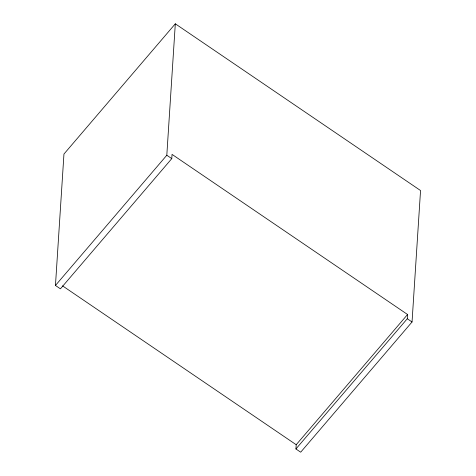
<?xml version="1.0" encoding="UTF-8"?>
<svg xmlns="http://www.w3.org/2000/svg" width="476" height="476" viewBox="0 0 476 476"><rect width="100%" height="100%" fill="white"/><g stroke="black" fill="none" stroke-linecap="round" stroke-linejoin="round"><path stroke-width="0.71" d="M55.454 285.463L63.957 154.022L175.311 23.8L420.546 190.537L412.043 321.978L300.689 452.2L295.929 448.963L296.203 444.721L407.557 314.499L172.05 154.379L171.776 158.621L60.422 288.843L55.454 285.463L166.808 155.241L175.311 23.8M295.929 448.963L407.277 318.742L407.557 314.499M166.808 155.241L171.776 158.621M407.277 318.742L412.043 321.978M62.54 285.856L296.203 444.721"/></g></svg>
